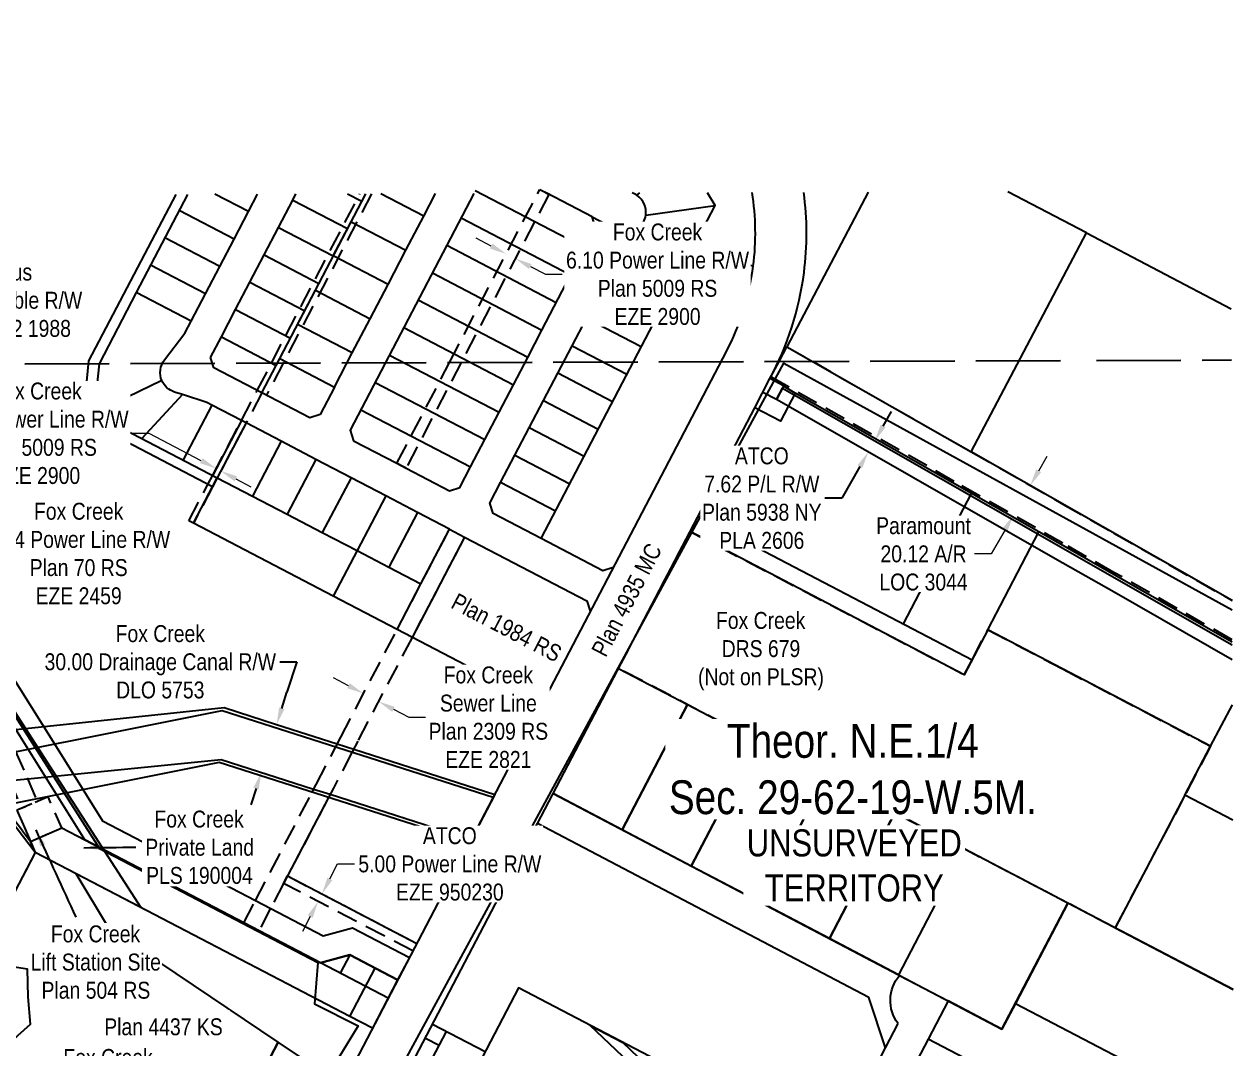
# Model space of a CAD drawing. Extents: x 507881 to 521259, y 6022177 to 6031356.
# Drawn here: x 512269 to 512985, y 6027589 to 6028195 of the extents above; entities that cross this region are included whole.
import ezdxf

# ---------------------------------------------------------------- set-up
doc = ezdxf.new("R2010")
doc.units = 0
doc.header["$LTSCALE"] = 5
doc.header["$PDMODE"] = 3
doc.header["$PDSIZE"] = 30
for name, pattern in [('foc-ACCESSROAD', [3.75, 2.5, -1.25]), ('foc-FLOWLINE', [3.75, 2.5, -1.25]), ('foc-UNSURVEYED', [12.5, 10, -2.5])]:
    doc.linetypes.add(name, pattern=pattern)
doc.layers.get('Defpoints').update_dxf_attribs({"color": 9})
for name, color, linetype in [('AS-TELUS', 224, 'foc-TEL'), ('C-SYMBOL', 7, 'Continuous'), ('F-AR', 190, 'foc-ACCESSROAD'), ('F-EZE', 190, 'foc-FLOWLINE'), ('F-RW', 190, 'Continuous'), ('F-WS', 190, 'foc-ACCESSROAD'), ('L-TITLEDB', 4, 'Continuous'), ('L-TITLEDB-T', 4, 'Continuous'), ('L-UNS-T', 3, 'Continuous'), ('L-USEC', 7, 'foc-UNSURVEYED'), ('T-WATER', 160, 'Continuous')]:
    doc.layers.add(name, color=color, linetype=linetype)
for name, color, linetype, lineweight in [('F-AR-T', 190, 'Continuous', 9), ('F-EZE-T', 190, 'Continuous', 9), ('F-RW-T', 190, 'Continuous', 9)]:
    doc.layers.add(name, color=color, linetype=linetype, lineweight=lineweight)
doc.styles.add('175L', font='ARIALN.TTF', dxfattribs={"height": 20})
doc.styles.add('80CG', font='ARIALN.TTF', dxfattribs={"height": 10})
doc.styles.add('80L', font='ARIALN.TTF', dxfattribs={"height": 10})
doc.styles.add('foc-LtypeFont', font='ARIALN.TTF', dxfattribs={"height": 7.35})
doc.linetypes.add('foc-TEL', pattern='A,2,-1,["T",foc-LtypeFont,S=0.2,R=0,X=-0.425,Y=-0.75],-1.24,8', length=12.24)
doc.linetypes.add('foc-TOPO-flowdirection-NOLINE', pattern='A,0,[">",foc-LtypeFont,S=0.3,R=0,X=0,Y=-0.945],-20,[">",foc-LtypeFont,S=0.3,R=0,X=0,Y=-0.945],0', length=20)
doc.dimstyles.new('Compass 5 000', dxfattribs={"dimscale": 5, "dimtxt": 9, "dimasz": 2, "dimexe": 0.2, "dimexo": 0.0625, "dimgap": 0.5, "dimtad": 0, "dimtih": 1, "dimtoh": 1, "dimzin": 0, "dimdsep": 46, "dimtxsty": '80CG', "dimcen": 0.1, "dimse1": 1, "dimse2": 1, "dimclrd": 256, "dimclrt": 256, "dimaunit": 1, "dimadec": 4, "dimazin": 0, "dimtfac": 0.06, "dimtofl": 0, "dimtmove": 0, "dimatfit": 1, "dimfxl": 0.2, "dimtolj": 1, "dimtzin": 0, "dimlwd": -1, "dimarcsym": 0})

# ---------------------------------------------------------------- blocks, each defined once
blk = doc.blocks.new('*D1364')
at = {"layer": 'Defpoints', "color": 0, "transparency": 16777216}
for p in [(512216.89, 6027873.66), (512225.2, 6027829.28), (512234.42, 6027833.28)]:
    blk.add_point(p, dxfattribs=at)
at = {"layer": 'F-EZE-T', "transparency": 16777216}
for p, q in [((512226.06, 6027877.65), (512235.24, 6027881.63)), ((512235.24, 6027881.63), (512245.24, 6027881.63)), ((512198.5, 6027865.68), (512189.32, 6027861.69))]:
    blk.add_line(p, q, dxfattribs=at)
for points in [[(512225.4, 6027879.17), (512226.73, 6027876.12), (512216.89, 6027873.66)], [(512197.83, 6027867.21), (512199.16, 6027864.15), (512207.67, 6027869.66)]]:
    blk.add_solid(points, dxfattribs=at)
at = {"layer": 'F-EZE-T', "transparency": 16777216, "insert": (512301.58, 6027881.63), "char_height": 10, "attachment_point": 5, "style": '80CG'}
blk.add_mtext('\\A1;Fox Creek\\P9.14 Power Line R/W\\PPlan 70 RS\\PEZE 2459', dxfattribs=at)
blk = doc.blocks.new('*D1371')
at = {"layer": 'Defpoints', "color": 0, "transparency": 16777216}
for p in [(512175.52, 6027585.05), (512161.72, 6027558.43), (512261.07, 6027540.73)]:
    blk.add_point(p, dxfattribs=at)
at = {"layer": 'F-AR-T', "transparency": 16777216}
for p, q in [((512265.67, 6027549.6), (512270.27, 6027558.48)), ((512270.27, 6027558.48), (512280.27, 6027558.48)), ((512242.67, 6027505.23), (512238.07, 6027496.35))]:
    blk.add_line(p, q, dxfattribs=at)
for points in [[(512264.19, 6027550.37), (512267.15, 6027548.84), (512261.07, 6027540.73)], [(512241.19, 6027505.99), (512244.15, 6027504.46), (512247.27, 6027514.1)]]:
    blk.add_solid(points, dxfattribs=at)
at = {"layer": 'F-AR-T', "transparency": 16777216, "insert": (512318.97, 6027558.48), "char_height": 10, "attachment_point": 5, "style": '80CG'}
blk.add_mtext('\\A1;Fox Creek\\P30.00 A/R\\PPlan 832 1892\\PDLO 810656', dxfattribs=at)
blk = doc.blocks.new('*D1372')
at = {"layer": 'Defpoints', "color": 0, "transparency": 16777216}
for p in [(512443.18, 6027675.84), (512490.62, 6027651.1), (512492.94, 6027655.53)]:
    blk.add_point(p, dxfattribs=at)
at = {"layer": 'F-EZE-T', "transparency": 16777216}
for p, q in [((512450.12, 6027689.14), (512454.74, 6027698.01)), ((512454.74, 6027698.01), (512464.74, 6027698.01)), ((512438.56, 6027666.98), (512433.93, 6027658.11))]:
    blk.add_line(p, q, dxfattribs=at)
for points in [[(512448.64, 6027689.91), (512451.6, 6027688.37), (512445.49, 6027680.28)], [(512437.08, 6027667.75), (512440.03, 6027666.2), (512443.18, 6027675.84)]]:
    blk.add_solid(points, dxfattribs=at)
at = {"layer": 'F-EZE-T', "transparency": 16777216, "insert": (512521.08, 6027698.01), "char_height": 10, "attachment_point": 5, "style": '80CG', "bg_fill": 3, "box_fill_scale": 1.1, "bg_fill_color": 256, "bg_fill_true_color": 13158600, "bg_fill_transparency": 0}
blk.add_mtext('\\A1;ATCO\\P5.00 Power Line R/W\\PEZE 950230', dxfattribs=at)
blk = doc.blocks.new('*D1373')
at = {"layer": 'Defpoints', "color": 0, "transparency": 16777216}
for p in [(512492.14, 6027841.04), (512501.04, 6027836.37), (512470, 6027798.84)]:
    blk.add_point(p, dxfattribs=at)
at = {"layer": 'F-EZE-T', "transparency": 16777216}
for p, q in [((512461.15, 6027803.49), (512452.29, 6027808.13)), ((512487.76, 6027789.53), (512496.78, 6027784.8)), ((512496.78, 6027784.8), (512506.78, 6027784.8))]:
    blk.add_line(p, q, dxfattribs=at)
for points in [[(512461.92, 6027804.96), (512460.37, 6027802.01), (512470, 6027798.84)], [(512488.53, 6027791), (512486.99, 6027788.05), (512478.91, 6027794.17)]]:
    blk.add_solid(points, dxfattribs=at)
at = {"layer": 'F-EZE-T', "transparency": 16777216, "insert": (512543.88, 6027784.8), "char_height": 10, "attachment_point": 5, "style": '80CG', "bg_fill": 3, "box_fill_scale": 1.1, "bg_fill_color": 256, "bg_fill_true_color": 13158600, "bg_fill_transparency": 0}
blk.add_mtext('\\A1;Fox Creek\\PSewer Line\\PPlan 2309 RS\\PEZE 2821', dxfattribs=at)
blk = doc.blocks.new('*D1375')
at = {"layer": 'Defpoints', "color": 0, "transparency": 16777216}
for p in [(512397.84, 6027960.29), (512400.53, 6027958.88), (512385.65, 6027930.55)]:
    blk.add_point(p, dxfattribs=at)
at = {"layer": 'F-EZE-T', "transparency": 16777216}
for p, q in [((512343.34, 6027952.78), (512333.34, 6027952.78)), ((512374.1, 6027936.62), (512343.34, 6027952.78)), ((512394.5, 6027925.9), (512403.35, 6027921.24))]:
    blk.add_line(p, q, dxfattribs=at)
for points in [[(512374.87, 6027938.09), (512373.32, 6027935.14), (512382.95, 6027931.97)], [(512395.27, 6027927.37), (512393.72, 6027924.42), (512385.65, 6027930.55)]]:
    blk.add_solid(points, dxfattribs=at)
at = {"layer": 'F-EZE-T', "transparency": 16777216, "insert": (512277, 6027952.78), "char_height": 10, "attachment_point": 5, "style": '80CG', "bg_fill": 3, "box_fill_scale": 1.1, "bg_fill_color": 256, "bg_fill_true_color": 13158600, "bg_fill_transparency": 0}
blk.add_mtext('\\A1;Fox Creek\\P3.05 Power Line R/W\\PPlan 5009 RS\\PEZE 2900', dxfattribs=at)
blk = doc.blocks.new('*D1376')
at = {"layer": 'Defpoints', "color": 0, "transparency": 16777216}
for p in [(512559.84, 6028056.12), (512548, 6028046.61), (512553.4, 6028043.79)]:
    blk.add_point(p, dxfattribs=at)
at = {"layer": 'F-EZE-T', "transparency": 16777216}
for p, q in [((512545.57, 6028063.57), (512536.71, 6028068.19)), ((512568.7, 6028051.49), (512577.57, 6028046.87)), ((512577.57, 6028046.87), (512587.57, 6028046.87))]:
    blk.add_line(p, q, dxfattribs=at)
for points in [[(512546.34, 6028065.04), (512544.8, 6028062.09), (512554.44, 6028058.94)], [(512569.47, 6028052.97), (512567.93, 6028050.02), (512559.84, 6028056.12)]]:
    blk.add_solid(points, dxfattribs=at)
at = {"layer": 'F-EZE-T', "transparency": 16777216, "insert": (512643.93, 6028046.87), "char_height": 10, "attachment_point": 5, "style": '80CG', "bg_fill": 3, "box_fill_scale": 1.1, "bg_fill_color": 256, "bg_fill_true_color": 13158600, "bg_fill_transparency": 0}
blk.add_mtext('\\A1;Fox Creek\\P6.10 Power Line R/W\\PPlan 5009 RS\\PEZE 2900', dxfattribs=at)
blk = doc.blocks.new('*D1377')
at = {"layer": 'Defpoints', "color": 0, "transparency": 16777216}
for p in [(512764.94, 6027952.62), (512761.16, 6027946), (512768.59, 6027941.76)]:
    blk.add_point(p, dxfattribs=at)
at = {"layer": 'F-RW', "transparency": 16777216}
for p, q in [((512777.33, 6027957.06), (512782.29, 6027965.74)), ((512763.62, 6027933.08), (512752.95, 6027914.4)), ((512752.95, 6027914.4), (512742.95, 6027914.4))]:
    blk.add_line(p, q, dxfattribs=at)
for points in [[(512775.88, 6027957.89), (512778.78, 6027956.23), (512772.37, 6027948.38)], [(512762.18, 6027933.9), (512765.07, 6027932.25), (512768.59, 6027941.76)]]:
    blk.add_solid(points, dxfattribs=at)
at = {"layer": 'F-RW', "transparency": 16777216, "insert": (512705.59, 6027914.4), "char_height": 10, "attachment_point": 5, "style": '80CG', "bg_fill": 3, "box_fill_scale": 1.1, "bg_fill_color": 256, "bg_fill_true_color": 13158600, "bg_fill_transparency": 0}
blk.add_mtext('\\A1;ATCO\\P7.62 P/L R/W\\PPlan 5938 NY\\PPLA 2606', dxfattribs=at)
blk = doc.blocks.new('*D1378')
at = {"layer": 'Defpoints', "color": 0, "transparency": 16777216}
for p in [(512862.25, 6027923.13), (512852.28, 6027905.65), (512854.41, 6027904.44)]:
    blk.add_point(p, dxfattribs=at)
at = {"layer": 'F-AR-T', "transparency": 16777216}
for p, q in [((512869.33, 6027930.61), (512874.28, 6027939.3)), ((512849.45, 6027895.75), (512841.29, 6027881.43)), ((512841.29, 6027881.43), (512831.29, 6027881.43))]:
    blk.add_line(p, q, dxfattribs=at)
for points in [[(512867.88, 6027931.44), (512870.78, 6027929.78), (512864.38, 6027921.92)], [(512848.01, 6027896.58), (512850.9, 6027894.93), (512854.41, 6027904.44)]]:
    blk.add_solid(points, dxfattribs=at)
at = {"layer": 'F-AR-T', "transparency": 16777216, "insert": (512801.24, 6027881.43), "char_height": 10, "attachment_point": 5, "style": '80CG', "bg_fill": 3, "box_fill_scale": 1.1, "bg_fill_color": 256, "bg_fill_true_color": 13158600, "bg_fill_transparency": 0}
blk.add_mtext('\\A1;Paramount\\P20.12 A/R\\PLOC 3044', dxfattribs=at)
blk = doc.blocks.new('*D1401')
at = {"layer": 'Defpoints', "color": 0, "transparency": 16777216}
for p in [(512412.04, 6027782.69), (512418.65, 6027780.57), (512402.92, 6027754.24)]:
    blk.add_point(p, dxfattribs=at)
at = {"layer": 'F-RW', "transparency": 16777216}
for p, q in [((512420.52, 6027817.57), (512430.52, 6027817.57)), ((512430.52, 6027817.57), (512424.76, 6027799.61)), ((512421.71, 6027790.09), (512424.76, 6027799.61)), ((512406.47, 6027742.6), (512403.42, 6027733.08))]:
    blk.add_line(p, q, dxfattribs=at)
for points in [[(512420.12, 6027790.6), (512423.29, 6027789.58), (512418.65, 6027780.57)], [(512404.89, 6027743.11), (512408.06, 6027742.09), (512409.53, 6027752.12)]]:
    blk.add_solid(points, dxfattribs=at)
at = {"layer": 'F-RW', "transparency": 16777216, "insert": (512349.85, 6027817.57), "char_height": 10, "attachment_point": 5, "style": '80CG'}
blk.add_mtext('\\A1;Fox Creek\\P30.00 Drainage Canal R/W\\PDLO 5753', dxfattribs=at)
blk = doc.blocks.new('*D1405')
at = {"layer": 'Defpoints', "color": 0, "transparency": 16777216}
for p in [(512171.05, 6028016.89), (512177.18, 6027965.07), (512190.95, 6027971.05)]:
    blk.add_point(p, dxfattribs=at)
at = {"layer": 'F-RW-T', "transparency": 16777216}
for p, q in [((512180.22, 6028020.87), (512204.62, 6028031.47)), ((512204.62, 6028031.47), (512214.62, 6028031.47)), ((512148.1, 6028006.92), (512138.93, 6028002.94))]:
    blk.add_line(p, q, dxfattribs=at)
for points in [[(512179.56, 6028022.4), (512180.89, 6028019.34), (512171.05, 6028016.89)], [(512147.44, 6028008.45), (512148.77, 6028005.4), (512157.27, 6028010.91)]]:
    blk.add_solid(points, dxfattribs=at)
at = {"layer": 'F-RW-T', "transparency": 16777216, "insert": (512260.07, 6028031.47), "char_height": 10, "attachment_point": 5, "style": '80CG'}
blk.add_mtext('\\A1;Telus\\P15.00 Cable R/W\\PPlan 962 1988', dxfattribs=at)

msp = doc.modelspace()

# ---------------------------------------------------------------- linework, layer by layer
at = {"layer": 'AS-TELUS', "flags": 128}
for points in [[(510550.967, 6028270.766), (510609.192, 6028369.37), (511268.697, 6028021.927), (511902.968, 6028481.667), (511997.785, 6028480.347), (512040.541, 6028451.383), (512039.876, 6028232.496), (512065.74, 6028231.759), (512064.872, 6028166.645), (512116.768, 6028114.508), (512233.981, 6027832.144), (512313.962, 6027707.187), (512442.985, 6027639.714), (512441.028, 6027615.233), (512466.851, 6027602.185), (512430.49, 6027542.482), (512451.268, 6027501.815)], [(512364.255, 6027283.822), (512394.676, 6027339.563), (512369.325, 6027350.964), (512718.694, 6027994.365), (512983.725, 6027848.359)]]:
    msp.add_lwpolyline(points, dxfattribs=at)
at = {"layer": 'F-AR'}
msp.add_lwpolyline([(512255.592, 6027759.281), (512260.859, 6027747.151), (512265.476, 6027736.519), (512256.641, 6027748.188), (512249.355, 6027742.672), (512257.063, 6027732.491), (512273.088, 6027711.326), (512275.901, 6027704.804), (512263.972, 6027681.952), (512255.678, 6027701.18), (512221.33, 6027746.546), (512234.864, 6027756.792), (512199.13, 6027839.096), (512181.796, 6027879.022), (512151.704, 6027948.339), (512135.529, 6027985.598), (512132.094, 6027993.493), (512125.919, 6028007.687), (512140.786, 6028023.658), (512153.88, 6027993.56), (512217.48, 6027847.063), (512248.416, 6027775.809), (512254.199, 6027762.491), (512255.592, 6027759.281)], close=True, dxfattribs=at)
msp.add_lwpolyline([(512983.774, 6027830.677), (512913.873, 6027870.535), (512883.666, 6027887.758), (512819.426, 6027924.389), (512710.98, 6027986.227), (512715.793, 6027995.343), (512720.378, 6028004.034), (512735.503, 6027995.407), (512829.395, 6027941.87), (512883.601, 6027910.961), (512913.808, 6027893.737), (512983.709, 6027853.88)], dxfattribs=at)
at = {"layer": 'F-EZE', "flags": 128}
msp.add_lwpolyline([(512271.213, 6027748.933), (512276.501, 6027736.367), (512277.102, 6027734.982), (512267.88, 6027730.98), (512265.085, 6027729.767), (512273.088, 6027711.326), (512257.063, 6027732.491), (512249.355, 6027742.672), (512256.641, 6027748.188), (512265.476, 6027736.519), (512260.859, 6027747.151), (512255.592, 6027759.281), (512254.199, 6027762.491), (512248.416, 6027775.809), (512217.48, 6027847.063), (512153.88, 6027993.56), (512140.786, 6028023.658), (512128.033, 6028052.973), (512108.717, 6028097.447), (512094.208, 6028117.509), (512085.277, 6028130.019), (512081.82, 6028134.808), (512078.312, 6028139.667), (512051.327, 6028164.815), (512051.458, 6028231.656), (512051.489, 6028246.645), (512061.522, 6028246.627), (512061.507, 6028231.636), (512061.385, 6028169.185), (512081.78, 6028150.127), (512085.821, 6028146.353), (512117.503, 6028102.449), (512137.255, 6028056.972), (512142.269, 6028045.594), (512148.287, 6028031.716), (512164.821, 6027993.594), (512245.825, 6027807.022), (512258.552, 6027777.709), (512264.285, 6027764.503), (512271.213, 6027748.933)], close=True, dxfattribs=at)
at = {"layer": 'F-EZE'}
msp.add_lwpolyline([(512474.798, 6028094.543), (512422.534, 6027994.405), (512412.59, 6027975.359), (512409.89, 6027976.768), (512400.573, 6027958.952), (512383.544, 6027926.55), (512380.71, 6027921.157), (512369.433, 6027899.553), (512366.736, 6027900.969), (512378.011, 6027922.57), (512380.842, 6027927.96), (512397.873, 6027960.362), (512407.189, 6027978.179), (512415.649, 6027994.382), (512467.913, 6028094.521)], dxfattribs=at)
for points in [[(512527.803, 6027994.739), (512495.18, 6027932.241), (512492.479, 6027933.651), (512489.779, 6027935.061), (512520.92, 6027994.717), (512574.299, 6028096.997), (512576.999, 6028095.588), (512579.7, 6028094.177), (512527.803, 6027994.739)], [(512415.101, 6027671.778), (512408.162, 6027658.489), (512399.248, 6027663.139), (512406.187, 6027676.427), (512439.593, 6027740.411), (512442.02, 6027745.063), (512453.675, 6027767.384), (512456.649, 6027773.082), (512489.869, 6027836.709), (512504.024, 6027863.687), (512520.95, 6027896.106), (512529.862, 6027891.455), (512512.931, 6027859.028), (512498.776, 6027832.047), (512466.582, 6027770.735), (512463.393, 6027764.275), (512452.196, 6027742.828), (512449.31, 6027737.302), (512425.092, 6027690.916), (512422.777, 6027686.482), (512415.101, 6027671.778)], [(512501.528, 6027651.054), (512499.214, 6027646.62), (512422.777, 6027686.482), (512425.092, 6027690.916), (512501.528, 6027651.054)]]:
    msp.add_lwpolyline(points, close=True, dxfattribs=at)
at = {"layer": 'F-RW', "flags": 128}
for points in [[(512076.274, 6028246.6), (512076.366, 6028175.702), (512097.05, 6028156.327), (512130.61, 6028109.905), (512151.079, 6028062.953), (512181.137, 6027993.658), (512259.129, 6027814.021), (512287.25, 6027769.083), (512315.692, 6027723.634), (512406.187, 6027676.427), (512446.254, 6027655.527), (512463.622, 6027660.211), (512497.172, 6027642.709), (512490.235, 6027629.419), (512461.876, 6027644.213), (512444.507, 6027639.529), (512305.145, 6027712.227), (512245.825, 6027807.022), (512117.504, 6028102.449), (512085.821, 6028146.353), (512061.385, 6028169.185), (512061.507, 6028231.636)], [(512704.765, 6027460.52), (512525.03, 6027554.472), (512525.957, 6027556.243), (512609.062, 6027512.747), (512638.734, 6027569.571), (512604.052, 6027602.547), (512623.389, 6027592.436), (512641.621, 6027575.1), (512644.816, 6027581.22), (512647.475, 6027579.833), (512644.157, 6027573.48), (512743.104, 6027520.928), (512740.333, 6027515.61), (512641.382, 6027568.164), (512611.719, 6027511.356), (512707.312, 6027461.324)]]:
    msp.add_lwpolyline(points, dxfattribs=at)
at = {"layer": 'F-RW'}
for points in [[(512983.808, 6027818.856), (512913.906, 6027858.791), (512883.699, 6027875.99), (512865.273, 6027886.488), (512721.259, 6027968.81), (512714.273, 6027972.804), (512717.801, 6027979.56), (512724.785, 6027975.568), (512868.832, 6027893.26), (512883.674, 6027884.781), (512913.882, 6027867.564), (512983.783, 6027827.639)], [(512532.635, 6027710.642), (512384.761, 6027757.954), (512205.86, 6027722.28), (512198.215, 6027720.755), (512203.318, 6027731.97), (512203.521, 6027742.207), (512198.723, 6027751.43), (512386.506, 6027788.874), (512546.716, 6027737.616)], [(512462, 6027607.726), (512300.195, 6027692.132), (512275.901, 6027704.804), (512273.088, 6027711.325), (512291.532, 6027719.328), (512305.145, 6027712.227), (512399.249, 6027663.139), (512444.507, 6027639.529)]]:
    msp.add_lwpolyline(points, dxfattribs=at)
msp.add_lwpolyline([(512464.222, 6027765.955), (512547.746, 6027739.169), (512533.682, 6027712.272), (512450.226, 6027739.056), (512440.512, 6027742.173), (512385.881, 6027759.707), (512271.513, 6027748.221), (512260.859, 6027747.151), (512255.592, 6027759.281), (512254.199, 6027762.491), (512248.416, 6027775.809), (512258.896, 6027776.916), (512387.656, 6027790.51), (512418.59, 6027780.589), (512454.548, 6027769.057), (512464.222, 6027765.955)], close=True, dxfattribs=at)
at = {"layer": 'F-WS'}
msp.add_lwpolyline([(512663.188, 6027894.659), (512825.289, 6027809.997), (512829.923, 6027818.863), (512839.193, 6027836.577), (512883.876, 6027813.24), (512914.079, 6027797.462), (512971.043, 6027767.704), (512955.798, 6027738.63), (512914.465, 6027660.241), (512888.298, 6027673.961), (512886.524, 6027674.887), (512884.262, 6027676.068), (512620.873, 6027813.638), (512663.188, 6027894.659)], close=True, dxfattribs=at)
at = {"layer": 'F-WS', "flags": 128}
msp.add_lwpolyline([(512265.085, 6027729.767), (512273.088, 6027711.325), (512291.532, 6027719.328), (512283.515, 6027737.766)], close=True, dxfattribs=at)
at = {"layer": 'L-TITLEDB'}
for p, q in [((512428.228, 6028090.826), (512430.094, 6028094.4)), ((512460.663, 6028094.498), (512469.052, 6028090.119)), ((512505.666, 6028081.308), (512512.637, 6028094.664)), ((512419.774, 6028074.635), (512428.228, 6028090.826)), ((512428.228, 6028090.826), (512460.6, 6028073.926)), ((512411.32, 6028058.447), (512419.774, 6028074.635)), ((512419.774, 6028074.635), (512452.148, 6028057.733)), ((512402.865, 6028042.254), (512411.32, 6028058.447)), ((512411.32, 6028058.447), (512443.696, 6028041.54)), ((512484.536, 6028040.826), (512495.101, 6028061.066)), ((512394.411, 6028026.063), (512402.865, 6028042.254)), ((512402.865, 6028042.254), (512435.246, 6028025.349)), ((512385.957, 6028009.873), (512394.411, 6028026.063)), ((512394.411, 6028026.063), (512426.794, 6028009.154)), ((512463.408, 6028000.345), (512473.972, 6028020.585)), ((512379.615, 6027997.729), (512385.957, 6028009.873)), ((512385.957, 6028009.873), (512418.341, 6027992.962)), ((512381.551, 6027991.564), (512379.615, 6027997.729)), ((512409.89, 6027976.768), (512381.551, 6027991.564)), ((512786.992, 6027632.073), (512815.708, 6027616.977)), ((512778.748, 6027589.324), (512786.175, 6027603.566)), ((512712.973, 6027463.109), (512778.748, 6027589.324))]:
    msp.add_line(p, q, dxfattribs=at)
at = {"layer": 'L-TITLEDB', "flags": 128}
for points in [[(512304.143, 6027961.113), (512199.723, 6028015.606), (512220.005, 6028093.727)], [(512366.019, 6028094.195), (512335.618, 6028036.056), (512313.629, 6027993.95), (512310.625, 6027964.602), (512383.544, 6027926.55), (512380.71, 6027921.157), (512304.143, 6027961.113), (512307.687, 6027995.734), (512359.148, 6028094.173)], [(512393.494, 6028067.746), (512401.957, 6028083.943), (512382.19, 6028094.247)], [(512401.957, 6028083.943), (512407.377, 6028094.327)], [(512420.454, 6027997.009), (512471.356, 6028094.532)], [(512452.843, 6027980.104), (512463.408, 6028000.345), (512431.02, 6028017.252), (512441.584, 6028037.492), (512473.972, 6028020.585), (512484.536, 6028040.826), (512452.148, 6028057.733), (512462.713, 6028077.974), (512495.101, 6028061.066), (512505.666, 6028081.308), (512480.277, 6028094.561)], [(512535.355, 6028094.737), (512462.215, 6027954.606), (512464.151, 6027948.441)], [(512464.151, 6027948.441), (512489.779, 6027935.061), (512495.18, 6027932.241), (512520.804, 6027918.863), (512526.969, 6027920.799), (512533.31, 6027932.944), (512541.763, 6027949.136), (512550.216, 6027965.328), (512558.669, 6027981.522), (512567.123, 6027997.715), (512575.577, 6028013.908), (512592.483, 6028046.293), (512607.277, 6028074.631), (512605.34, 6028080.794), (512578.363, 6028094.875)], [(512600.937, 6028062.485), (512536.167, 6028096.293)], [(512617.671, 6027873.438), (512611.511, 6027871.478), (512575.065, 6027890.534), (512677.983, 6028087.573), (512673.399, 6028095.179)], [(512631.659, 6028093.68), (512633.493, 6028095.052)], [(512720.378, 6028004.034), (512829.395, 6027941.871), (512897.566, 6028071.457), (512851.173, 6028095.749)], [(512768.51, 6028095.484), (512720.378, 6028004.034)], [(512636.955, 6028081.824), (512677.983, 6028087.573)], [(512385.046, 6028051.556), (512393.494, 6028067.746), (512361.016, 6028084.646)], [(512592.483, 6028046.293), (512527.715, 6028080.101)], [(512605.34, 6028080.794), (512627.22, 6028069.386), (512663.884, 6028060.581), (512700.354, 6028051.823)], [(512897.566, 6028071.457), (512983.224, 6028026.541)], [(512376.583, 6028035.36), (512385.046, 6028051.556), (512352.583, 6028068.456)], [(512584.03, 6028030.1), (512519.263, 6028063.907)], [(512368.138, 6028019.173), (512376.583, 6028035.36), (512344.118, 6028052.258)], [(512618.765, 6028053.191), (512651.195, 6028036.289)], [(512510.811, 6028047.714), (512575.577, 6028013.908)], [(512610.311, 6028036.997), (512642.736, 6028020.093)], [(512567.123, 6027997.715), (512502.362, 6028031.521)], [(512493.908, 6028015.329), (512558.669, 6027981.522)], [(512634.278, 6028003.899), (512601.857, 6028020.802)], [(512593.403, 6028004.61), (512625.818, 6027987.704)], [(512444.392, 6027963.911), (512438.227, 6027961.975), (512409.89, 6027976.768), (512420.454, 6027997.009), (512452.843, 6027980.104), (512444.392, 6027963.911)], [(512485.457, 6027999.136), (512550.216, 6027965.328)], [(512617.359, 6027971.508), (512584.948, 6027988.415)], [(512477.005, 6027982.944), (512541.763, 6027949.136)], [(512718.351, 6027980.614), (512714.273, 6027972.804), (512706.18, 6027977.042)], [(512983.778, 6027829.28), (512883.634, 6027886.35), (512869.451, 6027894.437), (512829.7, 6027917.107), (512725.338, 6027976.627), (512718.351, 6027980.614), (512718.503, 6027980.908), (512710.41, 6027985.147)], [(512380.33, 6027969.522), (512377.361, 6027971.072), (512362.956, 6027975.706), (512338.982, 6027949.803)], [(512576.494, 6027972.22), (512608.901, 6027955.313)], [(512725.338, 6027976.627), (512716.609, 6027959.9), (512701.392, 6027967.869)], [(512397.873, 6027960.362), (512380.33, 6027969.522), (512363.289, 6027937.12)], [(512468.553, 6027966.751), (512533.31, 6027932.944)], [(512400.573, 6027958.952), (512397.873, 6027960.362), (512380.842, 6027927.96)], [(512421.356, 6027948.102), (512400.573, 6027958.952), (512383.544, 6027926.55)], [(512600.442, 6027939.119), (512568.04, 6027956.026)], [(512441.869, 6027937.393), (512421.356, 6027948.102), (512404.343, 6027915.701)], [(512462.65, 6027926.542), (512441.869, 6027937.393), (512424.872, 6027904.992)], [(512559.587, 6027939.832), (512591.983, 6027922.923)], [(512983.709, 6027853.88), (512829.395, 6027941.871)], [(512575.212, 6027792.154), (512489.869, 6027836.709), (512452.064, 6027856.436), (512369.433, 6027899.552), (512383.544, 6027926.55), (512404.343, 6027915.701), (512424.872, 6027904.992), (512445.671, 6027894.143), (512466.2, 6027883.435), (512485.112, 6027873.562), (512504.024, 6027863.688), (512520.95, 6027896.105), (512529.862, 6027891.455), (512602.2, 6027853.662), (512604.136, 6027847.493)], [(512483.163, 6027915.834), (512462.65, 6027926.542), (512445.671, 6027894.143)], [(512583.524, 6027906.728), (512551.132, 6027923.637)], [(512520.95, 6027896.106), (512502.057, 6027905.97), (512483.163, 6027915.834), (512466.2, 6027883.435), (512452.064, 6027856.436)], [(512789.399, 6027840.028), (512829.7, 6027917.107)], [(512502.057, 6027905.97), (512485.112, 6027873.562)], [(512667.816, 6027903.527), (512829.923, 6027818.863)], [(512955.798, 6027738.63), (512971.043, 6027767.704), (512839.193, 6027836.577), (512825.289, 6027809.997), (512663.188, 6027894.659)], [(512839.192, 6027836.577), (512869.451, 6027894.437)], [(512529.862, 6027891.455), (512498.776, 6027832.047)], [(512489.869, 6027836.709), (512504.024, 6027863.688)], [(512971.043, 6027767.704), (512983.883, 6027792.19)], [(512449.31, 6027737.302), (512425.092, 6027690.916), (512501.529, 6027651.054)], [(512582.223, 6027739.717), (512786.381, 6027632.394), (512786.992, 6027632.073)], [(512984.075, 6027723.861), (512955.798, 6027738.63), (512914.668, 6027660.188), (512984.356, 6027623.791)], [(512778.748, 6027589.324), (512768.941, 6027618.977), (512572.968, 6027721.992)], [(512825.22, 6027706.906), (512786.381, 6027632.394), (512847.585, 6027600.22), (512886.524, 6027674.887), (512825.22, 6027706.906)], [(512984.356, 6027623.791), (512886.524, 6027674.887), (512855.562, 6027615.516), (512984.736, 6027547.966)], [(512484.597, 6027618.618), (512444.507, 6027639.529), (512461.876, 6027644.213), (512476.943, 6027636.352)], [(512461.876, 6027644.213), (512456.236, 6027633.412)], [(512475.292, 6027600.793), (512462, 6027607.726), (512476.943, 6027636.352), (512490.235, 6027629.419), (512475.292, 6027600.793)], [(512746.737, 6027527.899), (512561.737, 6027624.684), (512525.957, 6027556.243)], [(512855.562, 6027615.516), (512847.585, 6027600.22), (512815.708, 6027616.977), (512803.896, 6027594.323)], [(512541.969, 6027586.901), (512510.893, 6027603.112)], [(512419.48, 6027592.663), (512388.361, 6027532.788), (512415.491, 6027518.633), (512445.112, 6027575.376), (512419.48, 6027592.663)], [(512519.002, 6027598.893), (512502.065, 6027566.483)], [(512506.66, 6027595.013), (512514.773, 6027590.792)], [(512886.156, 6027551.316), (512803.896, 6027594.323), (512753.212, 6027497.086)]]:
    msp.add_lwpolyline(points, dxfattribs=at)
for points in [[(512699.627, 6028095.263, -0.0724148), (512700.354, 6028051.823, -0.0886858), (512684.434, 6028001.2), (512532.635, 6027710.642), (512406.872, 6027469.724), (512400.858, 6027467.831), (512410.035, 6027463.029), (512416.195, 6027464.963), (512476.164, 6027580.051), (512493.962, 6027570.722), (512701.392, 6027967.869), (512710.41, 6027985.147, 0.0917538), (512730.57, 6028047.94, 0.0656921), (512730.409, 6028095.362, 0.0656921)], [(512575.065, 6027890.534), (512546.729, 6027905.329), (512544.792, 6027911.494), (512551.132, 6027923.637), (512584.948, 6027988.415), (512601.857, 6028020.802), (512627.22, 6028069.386), (512632.931, 6028074.395, 0.179026), (512636.955, 6028081.824, 0.2888717), (512631.659, 6028093.68, 0.0612008), (512628.916, 6028095.037, 0.0612008)], [(512350.818, 6027983.962, -0.2715744), (512352.303, 6027996.19), (512364.463, 6028012.152), (512368.138, 6028019.173), (512335.618, 6028036.056)], [(512362.956, 6027975.706), (512358.26, 6027977.217, -0.2158094), (512350.818, 6027983.962), (512310.625, 6027964.602)], [(512786.175, 6027603.566, -0.347748), (512786.992, 6027632.073)]]:
    msp.add_lwpolyline(points, format="xyb", dxfattribs=at)
at = {"layer": 'L-TITLEDB'}
msp.add_lwpolyline([(512233.828, 6027834.653), (512270.218, 6027778.112), (512288.367, 6027749.914), (512338.317, 6027672.308), (512275.901, 6027704.804), (512233.14, 6027760.762)], dxfattribs=at)
at = {"layer": 'L-TITLEDB', "flags": 128}
for points in [[(512620.873, 6027813.638), (512661.743, 6027792.292), (512623.055, 6027718.252), (512582.223, 6027739.717)], [(512661.742, 6027792.291), (512702.612, 6027770.945), (512663.886, 6027696.787), (512623.055, 6027718.252)], [(512702.611, 6027770.945), (512743.481, 6027749.599), (512704.718, 6027675.323), (512663.886, 6027696.787)], [(512743.481, 6027749.598), (512784.351, 6027728.252), (512745.549, 6027653.859), (512704.718, 6027675.323)], [(512784.35, 6027728.252), (512825.22, 6027706.906), (512786.381, 6027632.394), (512745.549, 6027653.859)], [(512275.901, 6027704.804), (512205.548, 6027570.032), (512364.418, 6027486.899), (512419.48, 6027592.663), (512319.467, 6027660.111), (512300.195, 6027692.132)]]:
    msp.add_lwpolyline(points, close=True, dxfattribs=at)
at = {"layer": 'L-USEC'}
for p, q in [((512082.191, 6027993.338), (512883.362, 6027995.888)), ((512903.471, 6027995.952), (512983.309, 6027996.208))]:
    msp.add_line(p, q, dxfattribs=at)
at = {"layer": 'T-WATER'}
msp.add_lwpolyline([(512265.523, 6027596.54), (512273.133, 6027603.178), (512271.646, 6027619.354), (512271.316, 6027635.86), (512258.391, 6027637.833)], dxfattribs=at)

# ---------------------------------------------------------------- texts
at = {"layer": 'F-RW', "insert": (512667.461, 6027847.117), "char_height": 10, "attachment_point": 1, "style": '80L'}
msp.add_mtext_dynamic_manual_height_columns('\\pi11.025;Fox Creek\\P\\pi14.395;DRS 679\\P\\pi0.39447;(Not on PLSR)', width=73.88581, gutter_width=49.973, heights=[0], dxfattribs=at)
at = {"layer": 'L-TITLEDB-T', "style": '80L'}
msp.add_text('Plan 4935 MC', height=10, rotation=62.428003, dxfattribs=at).set_placement((512613.251, 6027819.785))

# ---------------------------------------------------------------- dimensions: what is measured, and where the dimension line sits
at = {"layer": 'F-EZE-T'}
dim = msp.add_linear_dim(base=(512216.891, 6027873.664), p1=(512225.2, 6027829.28), p2=(512234.423, 6027833.284), angle=23.469135, text='Fox Creek\\P9.14 Power Line R/W\\PPlan 70 RS\\PEZE 2459', dimstyle='Compass 5 000', dxfattribs=at)
dim.commit()
dim.dimension.update_dxf_attribs({"geometry": '*D1364', "text_midpoint": (512301.577, 6027881.629), "dimtype": 161})
at = {"layer": 'F-RW'}
dim = msp.add_linear_dim(base=(512418.651, 6027780.569), p1=(512402.919, 6027754.239), p2=(512412.043, 6027782.689), angle=72.218396, text='Fox Creek\\P30.00 Drainage Canal R/W\\PDLO 5753', dimstyle='Compass 5 000', override={"dimtmove": 1}, dxfattribs=at)
dim.commit()
dim.dimension.update_dxf_attribs({"geometry": '*D1401', "text_midpoint": (512412.063, 6027817.568), "dimtype": 161})

# ---------------------------------------------------------------- leaders
at = {"layer": 'F-RW', "path_type": 1}
msp.add_leader([(512276.185, 6027718.168), (512299.808, 6027666.581)], dimstyle='Compass 5 000', override={"dimgap": 0.5, "dimtad": 0}, dxfattribs=at)
at = {"layer": 'L-TITLEDB-T', "path_type": 1}
msp.add_leader([(512304.547, 6027707.663), (512335.397, 6027707.951)], dimstyle='Compass 5 000', override={"dimgap": 0.5, "dimtad": 0}, dxfattribs=at)

# ---------------------------------------------------------------- next in the draw order: texts
at = {"layer": 'C-SYMBOL', "color": 3, "insert": (512759.42, 6027780.824), "char_height": 19.98922, "width": 215.86803, "attachment_point": 2, "style": '175L', "bg_fill": 3, "box_fill_scale": 1.15, "bg_fill_color": 256, "bg_fill_true_color": 256, "bg_fill_transparency": 0}
msp.add_mtext('Theor. N.E.1/4\\PSec. 29-62-19-W.5M.', dxfattribs=at)
at = {"layer": 'F-RW', "insert": (512272.708, 6027661.657), "char_height": 10, "attachment_point": 1, "style": '80L', "bg_fill": 3, "box_fill_scale": 1.15, "bg_fill_color": 256, "bg_fill_true_color": 256, "bg_fill_transparency": 0}
msp.add_mtext_dynamic_manual_height_columns('\\pi12.417;Fox Creek\\P\\pi0.45928;Lift Station Site\\P\\pi6.9122;Plan 504 RS', width=76.66889, gutter_width=49.973, heights=[0], dxfattribs=at)
at = {"layer": 'F-RW', "insert": (512316.233, 6027606.685), "char_height": 10, "attachment_point": 1, "style": '80L', "bg_fill": 2}
msp.add_mtext_dynamic_manual_height_columns('\\pi0.48997;Plan 4437 KS', width=69.56794, gutter_width=49.973, heights=[0], dxfattribs=at)
at = {"layer": 'L-UNS-T', "color": 3, "insert": (512760.271, 6027697.046), "char_height": 15.99138, "attachment_point": 5, "style": '80L', "bg_fill": 3, "box_fill_scale": 1.15, "bg_fill_color": 256, "bg_fill_true_color": 256, "bg_fill_transparency": 0}
msp.add_mtext_dynamic_manual_height_columns('UNSURVEYED TERRITORY', width=126.34561, gutter_width=47.474, heights=[0], dxfattribs=at)

# ---------------------------------------------------------------- next in the draw order: dimensions: what is measured, and where the dimension line sits
at = {"layer": 'F-EZE-T', "color": 3}
dim = msp.add_linear_dim(base=(512443.181, 6027675.842), p1=(512492.936, 6027655.535), p2=(512490.624, 6027651.1), angle=242.457827, text='ATCO\\P5.00 Power Line R/W\\PEZE 950230', dimstyle='Compass 5 000', override={"dimtfill": 1}, dxfattribs=at)
dim.commit()
dim.dimension.update_dxf_attribs({"geometry": '*D1372', "text_midpoint": (512521.082, 6027698.01), "dimtype": 161})
at = {"layer": 'F-RW'}
dim = msp.add_linear_dim(base=(512768.585, 6027941.757), p1=(512764.942, 6027952.622), p2=(512761.158, 6027946.003), angle=240.246509, text='ATCO\\P7.62 P/L R/W\\PPlan 5938 NY\\PPLA 2606', dimstyle='Compass 5 000', override={"dimtfill": 1}, dxfattribs=at)
dim.commit()
dim.dimension.update_dxf_attribs({"geometry": '*D1377', "text_midpoint": (512705.586, 6027914.398), "dimtype": 161})

# ---------------------------------------------------------------- next in the draw order: linework, layer by layer
at = {"layer": 'T-WATER', "linetype": 'foc-TOPO-flowdirection-NOLINE', "flags": 128}
msp.add_lwpolyline([(512391.934, 6027108.242), (512385.069, 6027116.776), (512365.429, 6027119.683), (512328.812, 6027129.573), (512337.085, 6027146.907), (512350.315, 6027153.199), (512350.982, 6027168.03), (512343.978, 6027191.528), (512318.965, 6027185.862), (512315.223, 6027205.475), (512326.097, 6027218.295), (512339.374, 6027234.053), (512354.776, 6027236.132), (512362.246, 6027244.426), (512350.413, 6027253.511), (512313.213, 6027262.253), (512298.837, 6027274.143), (512290.239, 6027295.475), (512278.176, 6027302.576), (512265.783, 6027314.135), (512255.696, 6027324.722), (512244.79, 6027323.896), (512237.354, 6027330.171), (512223.969, 6027347.18), (512219.999, 6027354.305), (512223.694, 6027363.538), (512226.07, 6027371.979), (512245.34, 6027508.672), (512245.007, 6027517.788), (512250.29, 6027538.411), (512251.615, 6027559.742), (512248.809, 6027577.088), (512255.908, 6027586.328), (512265.523, 6027596.54), (512273.133, 6027603.178), (512271.646, 6027619.354), (512271.316, 6027635.86), (512258.391, 6027637.833), (512242.872, 6027623.809), (512208.223, 6027618.022), (512189.878, 6027606.65), (512175.515, 6027608.3), (512165.114, 6027618.364), (512155.704, 6027633.378), (512155.694, 6027642.652), (512142.951, 6027658.112), (512129.925, 6027665.096), (512122.093, 6027676.846), (512130.977, 6027688.487), (512155.295, 6027704.835), (512173.217, 6027704.583), (512184.073, 6027714.305), (512191.881, 6027727.113), (512196.74, 6027741.581), (512192.292, 6027758.812), (512182.914, 6027770.037), (512161.901, 6027789.964), (512148.189, 6027795.972), (512129.537, 6027794.704), (512120.557, 6027806.721), (512117.795, 6027825.328), (512111.021, 6027839.685), (512096.024, 6027840.035), (512082.063, 6027828.944), (512068.833, 6027801.608), (512053.869, 6027800.105), (512040.16, 6027809.091), (512030.098, 6027819.218), (512030.349, 6027833.122), (512038.371, 6027845.517), (512039.347, 6027861.239), (512027.19, 6027869.268), (512013.739, 6027862.225), (511997.646, 6027861.512), (511991.486, 6027875.467), (511994.647, 6027890.113), (512001.044, 6027902.882), (511976.448, 6027918.392), (511962.62, 6027911.935), (511948.114, 6027910.191), (511931.851, 6027913.248), (511913.413, 6027910.79), (511899.871, 6027917.244), (511889.623, 6027927.401), (511857.25, 6027932.541), (511841.638, 6027925.454), (511846.878, 6027910.214), (511845.961, 6027895.183), (511837.288, 6027881.84), (511824.445, 6027874.454), (511809.031, 6027875.594), (511807.058, 6027876.999), (511801.768, 6027890.993), (511806.559, 6027924.657), (511804.639, 6027941.869), (511795.387, 6027958.298), (511781.689, 6027964.493), (511768.524, 6027957.149), (511754.047, 6027952.827), (511738.242, 6027957.548), (511724.914, 6027965.331), (511715.493, 6027976.078), (511704.072, 6027985.799), (511691.498, 6027993.522), (511674.803, 6027994.948), (511645.324, 6027982.941), (511629.365, 6027985.826), (511620.967, 6027998.236), (511614.264, 6028012.144), (511609.436, 6028027.002), (511612.921, 6028043.385), (511638.593, 6028061.211), (511649.435, 6028071.412), (511672.378, 6028110.182), (511675.15, 6028125.073), (511667.261, 6028139.79), (511658.097, 6028151.811), (511645.605, 6028181.453), (511638.33, 6028194.596), (511629.302, 6028206.252), (511617.982, 6028216.402), (511591.849, 6028231.774), (511576.574, 6028237.288), (511544.809, 6028241.666), (511521.074, 6028242.366), (511443.096, 6028240.353), (511421.372, 6028243.152), (511408.224, 6028250.253), (511411.405, 6028262.326), (511421.531, 6028272.448), (511410.26, 6028298.919), (511401.225, 6028330.183), (511386.527, 6028358.812), (511374.318, 6028366.599), (511356.588, 6028368.594), (511333.477, 6028386.544), (511299.904, 6028393.585), (511296.64, 6028408.196), (511306.031, 6028439.033), (511303.252, 6028457.054), (511288.326, 6028458.51), (511274.889, 6028451.538), (511262.566, 6028441.125), (511233.762, 6028406.618), (511222.155, 6028397.47), (511207.157, 6028394.9), (511192.795, 6028403.855), (511187.917, 6028418.025), (511182.158, 6028450.366), (511183.644, 6028469.171), (511190.386, 6028485.905), (511204.132, 6028511.465), (511213.15, 6028522.572), (511225.585, 6028530.96), (511253.876, 6028544.48), (511267.241, 6028553.271), (511275.559, 6028565.796), (511275.653, 6028582.987), (511268.557, 6028596.137), (511247.025, 6028615.389), (511220.226, 6028650.842), (511209.095, 6028660.698), (511182.843, 6028675.442), (511160.44, 6028693.771), (511146.258, 6028699.402), (511131.583, 6028696.29), (511117.627, 6028687.059), (511101.782, 6028686.056), (511095.161, 6028699.399), (511094.574, 6028717.35), (511084.153, 6028727.467), (511079.256, 6028741.704), (511082.483, 6028759.824), (511083.933, 6028775.129), (511083.009, 6028778.647), (511064.666, 6028801.529), (511062.697, 6028816.506), (511061.862, 6028819.475), (511053.161, 6028830.182), (511033.181, 6028808.872), (511018.495, 6028807.108), (510996.363, 6028810.126), (510973.971, 6028828.092), (510959.132, 6028825.993), (510945.227, 6028817.55), (510930.638, 6028813.062), (510916.955, 6028821.57), (510913.616, 6028836.096), (510913.227, 6028853.63), (510916.948, 6028873.113), (510926.841, 6028886.788), (510942.997, 6028893.861)], dxfattribs=at)

# ---------------------------------------------------------------- next in the draw order: dimensions: what is measured, and where the dimension line sits
at = {"layer": 'F-AR-T'}
dim = msp.add_linear_dim(base=(512854.408, 6027904.441), p1=(512862.251, 6027923.135), p2=(512852.283, 6027905.653), angle=240.307022, text='Paramount\\P20.12 A/R\\PLOC 3044', dimstyle='Compass 5 000', override={"dimtfill": 1}, dxfattribs=at)
dim.commit()
dim.dimension.update_dxf_attribs({"geometry": '*D1378', "text_midpoint": (512801.243, 6027881.431), "dimtype": 161})
dim = msp.add_linear_dim(base=(512261.067, 6027540.726), p1=(512161.724, 6027558.43), p2=(512175.518, 6027585.052), angle=62.609634, text='Fox Creek\\P30.00 A/R\\PPlan 832 1892\\PDLO 810656', dimstyle='Compass 5 000', dxfattribs=at)
dim.commit()
dim.dimension.update_dxf_attribs({"geometry": '*D1371', "text_midpoint": (512318.972, 6027558.484), "dimtype": 161})
at = {"layer": 'F-EZE-T'}
dim = msp.add_linear_dim(base=(512559.838, 6028056.12), p1=(512548.004, 6028046.613), p2=(512553.405, 6028043.794), angle=332.440026, text='Fox Creek\\P6.10 Power Line R/W\\PPlan 5009 RS\\PEZE 2900', dimstyle='Compass 5 000', override={"dimtfill": 1}, dxfattribs=at)
dim.commit()
dim.dimension.update_dxf_attribs({"geometry": '*D1376', "text_midpoint": (512643.933, 6028046.867), "dimtype": 161})
at = {"layer": 'F-EZE-T', "color": 3}
dim = msp.add_linear_dim(base=(512470.003, 6027798.843), p1=(512501.043, 6027836.367), p2=(512492.141, 6027841.038), angle=152.316079, text='Fox Creek\\PSewer Line\\PPlan 2309 RS\\PEZE 2821', dimstyle='Compass 5 000', override={"dimtfill": 1}, dxfattribs=at)
dim.commit()
dim.dimension.update_dxf_attribs({"geometry": '*D1373', "text_midpoint": (512543.884, 6027784.796), "dimtype": 161})

# ---------------------------------------------------------------- next in the draw order: texts
at = {"layer": 'L-TITLEDB-T', "style": '80L'}
msp.add_text('Plan 1984 RS', height=10, rotation=332.415175, dxfattribs=at).set_placement((512521.024, 6027849.834))
at = {"layer": 'L-TITLEDB-T', "insert": (512340.504, 6027729.581), "char_height": 10, "attachment_point": 1, "style": '80L', "bg_fill": 3, "box_fill_scale": 1.15, "bg_fill_color": 256, "bg_fill_true_color": 256, "bg_fill_transparency": 0}
msp.add_mtext_dynamic_manual_height_columns('\\pi5.8754;Fox Creek\\P\\pi0.48997;Private Land\\P\\pi0.98452;PLS 190004', width=63.58568, gutter_width=49.973, heights=[0], dxfattribs=at)

# ---------------------------------------------------------------- next in the draw order: dimensions: what is measured, and where the dimension line sits
at = {"layer": 'F-EZE-T'}
dim = msp.add_linear_dim(base=(512385.645, 6027930.549), p1=(512397.838, 6027960.294), p2=(512400.534, 6027958.877), angle=332.274811, text='Fox Creek\\P3.05 Power Line R/W\\PPlan 5009 RS\\PEZE 2900', dimstyle='Compass 5 000', override={"dimtfill": 1}, dxfattribs=at)
dim.commit()
dim.dimension.update_dxf_attribs({"geometry": '*D1375', "text_midpoint": (512277.004, 6027952.782), "dimtype": 161})

# ---------------------------------------------------------------- next in the draw order: dimensions: what is measured, and where the dimension line sits
at = {"layer": 'F-RW-T'}
dim = msp.add_linear_dim(base=(512171.051, 6028016.889), p1=(512177.176, 6027965.07), p2=(512190.952, 6027971.051), angle=23.468772, text='Telus\\P15.00 Cable R/W\\PPlan 962 1988', dimstyle='Compass 5 000', dxfattribs=at)
dim.commit()
dim.dimension.update_dxf_attribs({"geometry": '*D1405', "text_midpoint": (512260.075, 6028031.465), "dimtype": 161})

doc.saveas('drawing.dxf')
